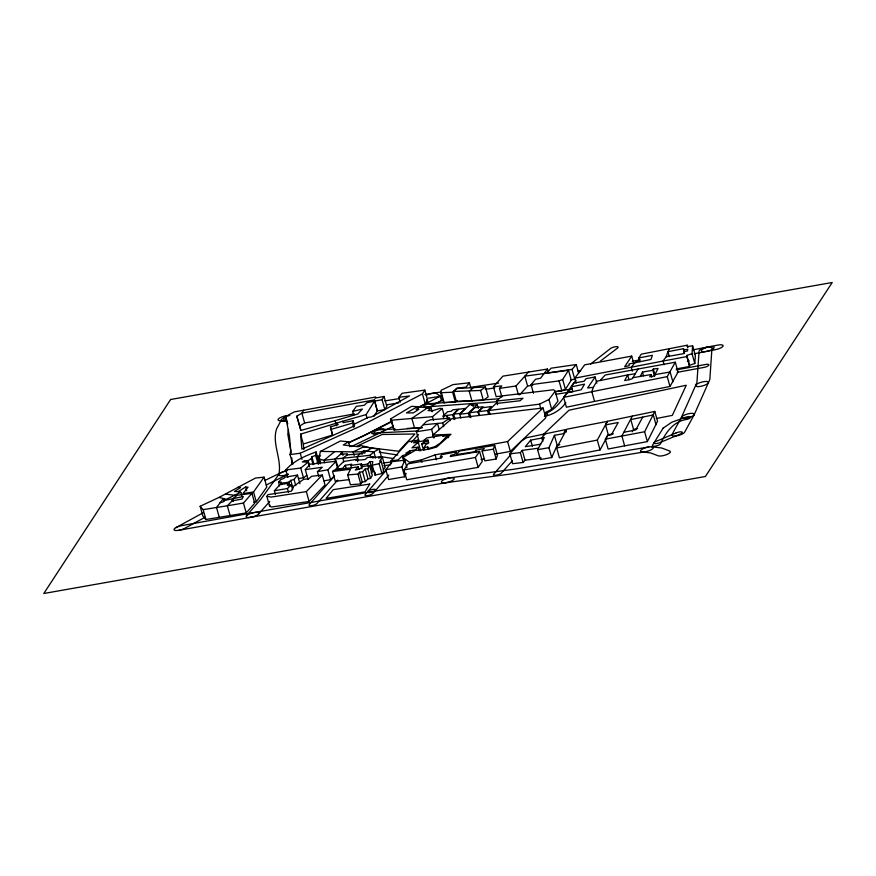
<?xml version="1.0" encoding="UTF-8"?>
<svg xmlns="http://www.w3.org/2000/svg" width="876" height="876" viewBox="0 0 876 876"><rect width="100%" height="100%" fill="white"/><g stroke="black" fill="none" stroke-linecap="round" stroke-linejoin="round"><path stroke-width="1.31" d="M266.851 496.374L268.001 494.622L291.369 491.162L293.756 486.114L303.753 479.281L308.812 478.745L311.725 476.281L322.269 475.044L325.018 484.899L309.097 501.466L271.571 507.007L269.611 506.229L266.851 496.374L271.286 497.075L306.348 491.611L322.269 475.044M269.611 506.229L270.016 505.113M291.85 464.608L291.85 457.984M278.798 474.759C282.214 459.254 271.648 443.913 276.608 428.868L281.47 419.648M337.457 467.62L335.048 458.991L342.812 458.225L347.279 454.863L347.312 453.724L340.381 454.458L335.048 458.991L323.967 460.349L318.875 458.849L320.386 451.414L340.403 440.989L348.451 441.789L349.831 446.716M684.463 353.466L683.466 348.692L667.972 351.681L666.187 356.751L663.033 361.043L574.787 378.18L576.167 383.108M639.819 361.668L638.79 357.966L641.265 354.167L687.211 345.221L687.134 346.611L692.62 345.812L695.369 355.667L694.799 363.507L689.478 365.325L689.5 366.464L676.327 368.927M694.799 363.507L692.04 353.652L692.62 345.812M353.915 426.667L353.116 420.677L343.14 422.659L342.428 421.312L300.577 434.146L301.881 449.136L354.419 425.856L353.083 424.772L368.15 417.392L371.588 416.888L409.508 395.974L398.799 397.332L400.179 402.259M318.076 463.962L315.667 455.334L316.094 451.95C305.155 455.827 293.372 461.072 285.751 469.941L287.81 477.321M318.557 464.061L318.842 461.805L316.094 451.95M288.434 429.448L287.799 434.189L291.215 453.078M383.097 470.094L385.166 467.28L382.418 457.436L379.647 461.17L381.093 461.181L383.841 471.025L381.914 473.522L375.005 475.088L372.245 465.233L372.782 461.586L369.913 461.586L367.646 464.028L360.989 465.134L362.029 468.824M375.005 475.088L375.355 472.657M457.13 400.474L455.4 402.073L443.475 402.555L440.727 392.7L441.132 390.28L453.023 384.608L469.405 382.801L470.784 387.729M292.792 464.422L290.044 454.567L290.777 450.68L289.474 436.478L285.685 416.538L294.281 411.906L375.662 397.025L374.983 398.12L384.071 396.467L386.82 406.322L384.838 409.541L377.315 410.921L373.8 416.56M200.144 506.284L203.155 509.646L227.344 505.77L232.107 500.875L232.644 498.816L237.243 495.258L251.959 493.363L254.719 503.218L246.211 512.909L205.904 519.501L202.893 516.139L200.144 506.284L219 497.426L255.518 478.033L264.07 477.168L266.819 487.023L256.285 501.817L253.646 502.233M313.115 464.729L311.396 458.564L311.867 456.823L315.667 455.334M279.597 485.939L278.557 482.238L281.108 482.194L280.758 483.289L288.861 482.194L290.733 480.398L294.051 479.424L297.511 475.088L299.92 483.716M496.166 459.013L493.418 449.158L494.677 445.358L459.692 450.965L456.286 454.6L474.869 451.72L475.81 450.22L484.34 448.523L482.085 450.965L484.844 460.82L496.166 459.013L497.437 455.213L494.677 445.358M654.602 376.472L652.883 370.307L653.31 369.026L658.062 368.467L654.909 374.621L652.916 376.384L649.696 376.822L651.043 374.545L632.932 377.709L631.935 378.958L624.676 380.589L627.643 374.928L635.264 373.756M593.37 387.323L591.793 391.539L594.541 401.394L669.987 386.48L678.057 372.059L675.297 362.204L605.152 375.027L600.148 380.545L596.852 381.213L593.37 387.323L587.599 387.991L595.132 376.954L596.852 383.119M317.67 462.769L319.488 458.126M275.403 494.436L274.374 490.735L279.981 484.592L287.996 483.366L287.284 485.184L291.336 484.811L292.715 489.739M404.679 476.763L401.92 466.908L404.821 460.185L392.109 461.674L385.845 469.678L388.605 479.533L404.679 476.763L406.125 473.401M632.297 416.1L621.894 435.996L624.643 445.851L647.375 441.603L657.548 421.29L654.799 411.435L607.418 421.279L605.546 424.915L608.305 434.77L613.375 433.795M654.799 411.435L644.616 431.748L647.375 441.603M540.645 444.209L525.315 446.683L530.659 440.146L544.335 437.54L537.612 449.673L540.361 459.528L551.716 457.546L548.956 447.691L554.42 435.306L563.52 433.686L565.622 429.601L526.454 437.737L521.483 441.011L509.821 453.834L512.57 463.689L523.103 462.462L525.02 460.228L541.182 458.049M551.716 457.546L557.169 445.161L554.42 435.306M360.989 465.134L361.547 463.908L350.871 465.43L351.561 467.894M681.517 417.173L696.924 382.56L699.07 351.134A6.69 1.96 -15.6 0 1 705.618 347.476A6.69 1.96 -15.6 0 1 711.991 347.914L709.823 379.538L694.263 414.611A6.69 1.96 -15.6 0 1 683.784 418.498A6.69 1.96 -15.6 0 1 685.623 414.578A6.69 1.96 -15.6 0 1 694.263 414.611M358.941 469.361L358.251 466.897L355.338 470.007L359.806 469.054L362.39 466.656L369.562 465.474L372.311 475.329L370.548 478.449L367.997 478.876L365.347 481.592L362.248 482.03L360.737 483.935L350.422 484.756L347.673 474.901L350.477 469.262L332.562 471.474L335.311 481.329L349.393 479.588M640.279 376.428L642.458 372.081L652.883 370.307M669.308 349.042L667.972 351.681L669.341 356.609M675.297 362.204L667.238 376.625L563.64 397.354L566.4 407.209L594.541 401.394M556.665 447.954L566.739 429.218L607.375 421.356L597.301 440.091L600.06 449.935L559.425 457.809L556.665 447.954L597.301 440.091M600.06 449.935L608.207 434.792M632.308 431.737L633.545 429.437L630.797 419.582L653.299 414.917L656.058 424.772M642.732 417.107L635.735 429.963L623.986 432.229M681.55 417.107L671.925 434.693A6.69 1.96 -15.6 0 0 676.995 435.788A6.69 1.96 -15.6 0 0 684.594 432.262L694.23 414.676M624.643 445.851L608.108 449.016L605.349 439.161L607.375 435.525L611.404 434.759L618.237 422.484L605.546 424.915M370.548 478.449L367.8 468.594L369.562 465.474M424.794 450.023L424.104 447.559L425.769 444.69L428.78 442.917L421.761 443.902L423.48 450.067M456.035 451.961L454.524 454.535L450.932 455.202L450.275 456.495L479.577 451.414L482.326 461.258L478.165 467.346L406.738 479.752L403.978 469.897L408.15 463.798L441.526 458.006L442.325 456.505L440.256 456.889L441.57 454.666L456.035 451.961L456.725 454.425M340.381 454.458L341.99 451.72L343.02 455.421M632.932 377.709L638.067 369.015M572.882 391.725L571.502 386.798L573.725 383.097L584.106 381.279L586.033 378.662L595.132 376.954M384.838 409.541L382.078 399.686L384.071 396.467M303.72 410.187L301.881 413.154L296.844 416.199L300.698 429.941M342.428 421.312L366.124 414.6L374.567 401.066L374.523 399.861L301.881 413.154L304.629 422.998L299.592 426.043M290.044 454.567L300.227 453.231L360.156 426.273L422.44 393.926L424.838 390.094L402.117 393.28L398.799 397.332M418.005 407.515L425.199 403.781L427.587 399.949L424.838 390.094M533.462 393.28L531.064 384.652L559.063 380.885L562.666 379.472L568.513 370.263L524.833 376.165L527.593 386.02L519.621 394.879M555.154 391.638L561.823 390.74L565.425 389.327L571.272 380.118L568.513 370.263M633.786 363.496L631.727 356.105L624.687 366.694L629.154 365.719L628.979 363.978L650.999 359.445L652.357 355.295L638.79 357.966M350.871 465.43L351.703 464.192L345.308 465.287L342.625 468.321L335.596 469.317L343.699 461.488L357.047 459.265L357.736 461.729M279.006 474.223L260.884 499.221L246.517 515.69M403.978 469.897L475.416 457.491L479.577 451.414M237.845 487.352L240.582 487.56L234.472 491.436L238.097 491.666L245.641 487.023L248.061 487.176L242.959 493.615L253.536 491.962L264.07 477.168M241.853 495.936L240.812 492.246L226.369 499.265L223.785 498.619L222.559 499.561L216.525 507.5L219.274 517.355M353.718 415.125L352.689 411.435L356.357 406.344L364.296 405.292L367.011 402.642L382.078 399.686M634.958 362.467L631.257 367.493L632.286 371.194M574.787 378.18L584.708 364.832L631.727 356.105M367.832 491.578L386.327 470.182M375.684 490.308L388.78 475.022M548.19 371.501L547.5 369.037L540.558 378.246L535.575 379.231L531.064 384.652M489.958 414.206L488.917 410.515L539.528 404.175L548.945 399.5L555.187 391.254L553.665 389.743L502.266 395.875L496.484 401.055L497.513 404.745M544.642 412.859L551.694 409.355L557.935 401.109L555.187 391.254M575.992 380.337C566.115 391.714 559.742 408.829 544.664 413.702M372.245 465.233L379.166 463.667L381.093 461.181M469.405 382.801L466.021 387.159L456.965 388.145L452.64 392.229L440.727 392.7M347.673 474.901L357.988 474.091L359.488 472.175L362.598 471.737L365.237 469.021L367.8 468.594M565.852 402.599C560.936 409.837 552.975 414.72 544.423 416.33M269.753 501.466L258.529 514.135M278.557 482.238L280.868 479.479L284.065 478.318L284.7 477.223L297.511 475.088M488.917 410.515L495.871 403.551L520.037 400.748L523.016 398.241L496.484 401.055M563.64 397.354L567.593 392.689L581.259 389.765L584.544 384.148L571.502 386.798M509.821 453.834L520.355 452.607L522.26 450.373L538.422 448.194M510.839 454.71L493.725 474.102A4.238 1.237 -15.6 0 0 496.134 475.142A4.238 1.237 -15.6 0 0 501.4 473.062L512.361 460.765M308.078 479.468L305.33 469.624L310.027 464.214L336.198 461.236L337.917 467.39M576.255 364.536L551.07 368.205L546.843 373.056L572.017 369.387L576.255 364.536L578.653 373.165M230.092 515.625L227.344 505.77L243.462 503.054L251.959 493.363M367.898 491.491L365.161 494.601A4.238 1.237 -15.6 0 0 367.646 495.597A4.238 1.237 -15.6 0 0 372.869 493.495L375.618 490.385M544.927 434.2L541.784 437.77L542.813 441.46M334.522 476.073L309.239 504.631A4.238 1.237 -15.6 0 0 311.714 505.638A4.238 1.237 -15.6 0 0 316.937 503.536L337.72 480.081M502.134 395.996L496.177 396.642L493.429 386.787L502.879 376.154L547.5 369.037M381.673 457.688L379.264 449.07L371.72 448.183L362.522 453.33L359.773 453.888L357.233 456.725L342.812 458.225L343.841 461.926M424.214 440.792L419.155 441.603L416.407 431.748L426.448 421.422L430.718 419.779L449.651 418.148L450.341 420.611M411.435 442.38L418.498 434.485M417.348 443.289L419.122 441.318M501.893 397.014L499.484 388.397L515.986 386.009L528.797 371.752M391.506 463.557L390.827 461.094L408.369 441.679L417.644 440.212L420.688 450.899M499.484 388.397L501.762 385.889L493.429 386.787M371.15 473.062L372.661 471.43L374.578 471.441M448.578 437.65L447.888 435.186L440.387 443.059L434.945 446.65L428.539 448.512L427.74 447.023L424.104 447.559M318.787 476.577L317.419 471.649L327.865 469.81L336.198 461.236M324.087 480.815L330.613 479.665L334.314 475.854M357.047 459.265L355.886 460.458L365.237 459.495L367.515 457.491L373.581 456.735L372.399 457.863L380.118 456.648L378.454 457.918L382.418 457.436M478.515 411.687L482.413 407.723L491.447 406.584L487.56 410.548L478.515 411.687L479.544 415.388M416.407 431.748L431.583 429.339L437.507 423.447L439.226 429.601M443.103 416.089L452.651 414.633L458.268 409.18L452.782 409.826L451.271 411.293L447.592 411.731L443.103 416.089L443.793 418.553M419.122 450.866L418.093 447.176L415.366 449.771L409.639 450.954L405.807 453.22L409.201 452.761L407.581 454.096L402.631 455.575L398.241 459.823L390.827 461.094M469.503 412.695L477.924 411.72L483.092 406.738L474.683 407.712L469.503 412.695L470.872 417.622M460.776 417.94L459.736 414.238L469.93 404.449L472.482 404.154L473.171 406.617M472.482 404.154L471.233 405.358L477.267 404.657L478.296 408.358M477.267 404.657L468.342 413.242L459.736 414.238M453.659 414.162L458.849 409.191L465.55 408.413L460.371 413.384L453.659 414.162L455.038 419.089M274.374 490.735L287.416 488.534L291.336 484.811M433.554 437.518L432.864 435.054L450.987 434.288L436.642 447.034L428.517 449.279L415.246 450.406L402.894 457.535L409.475 462.276L421.279 459.933L435.12 454.841L507.609 441.559L543.054 407.986L545.803 417.841L510.358 451.414L495.597 454.118M542.835 435L569.05 410.187L686.269 385.243L672.341 415.366L656.343 418.509M453.582 391.473L456.757 388.506L485.435 386.995L488.184 396.85L483.333 400.31L456.33 401.328L453.582 391.473L480.585 390.455L485.435 386.995M358.262 460.426L357.233 456.725L370.22 455.224L373.844 451.896L379.264 449.07M590.544 364.077L610.539 348.506A4.238 1.237 -15.6 0 1 616.167 346.655A4.238 1.237 -15.6 0 1 617.525 348.079L600.323 361.131M317.419 471.649L322.28 467.247L305.33 469.624M421.761 443.902L424.039 441.909L428.09 441.165L427.904 440.091L423.612 440.529L424.302 442.993M473.741 387.378L469.229 391.298L471.989 401.142M444.329 415.903L442.27 408.512L432.47 416.691L391.397 420.217L390.51 418.98L411.512 406.355L417.491 406.672L418.18 409.136M432.864 435.054L451.753 418.695L543.054 407.986M334.665 451.622L323.967 460.349L324.657 462.813M332.562 471.474L334.369 470.007L358.251 466.897M432.175 411.797L431.145 408.106L428.057 410.592L432.503 410.778L439.96 408.369L442.27 408.512M423.612 440.529L426.897 437.912L445.304 434.781L442.709 436.358L447.888 435.186M285.751 469.941L300.742 468.036L308.243 462.123L309.622 467.05M298.497 478.515L303.49 477.891L306.709 475.35M417.491 406.672L406.497 412.914L413.363 412.881L418.837 409.344L416.067 409.464L419.243 407.099L427.893 407.57L411.829 418.323L414.589 428.178L422.32 427.565M423.436 424.783L442.676 422.955L449.651 418.148M417.644 440.212L413.538 442.862L418.279 442.281L411.95 447.811L418.093 447.176M308.243 462.123L302.351 461.926L304.574 460.634L308.045 460.677L311.396 458.564M348.451 441.789L343.293 444.997L358.043 446.716L360.584 445.479L371.72 448.183M175.988 527.593L203.298 512.679M204.94 517.322L184.814 528.305A6.69 1.96 -15.6 0 1 174.16 530.057A6.69 1.96 -15.6 0 1 181.901 525.6L253.744 512.613M441.734 395.35L417.721 408.03M391.725 421.706L374.129 430.696M392.963 426.426L381.848 431.977M427.488 408.26L443.453 399.719M391.66 421.203L362.916 436.128L348.232 442.73M264.716 480.53L282.247 472.109M266.118 485.074L288.281 474.157M364.35 446.475L353.159 451.885L320.386 451.414M348.56 442.928L374.227 430.653M351.396 446.552L381.761 432.021M316.433 457.031L320.101 455.389M317.66 457.502L320.036 456.462M317.145 462.44L320.78 460.842M354.189 455.575L353.159 451.885L361.449 451.852L364.131 450.779L373.844 451.896L375.563 458.06M282.62 471.967L286.255 470.532M689.5 366.464L686.729 355.47L692.04 353.652M332.606 435.602L330.438 426.93L338.213 424.499L335.99 423.327L334.928 420.721L300.906 430.466L296.844 416.199M303.808 449.454L303.326 444.001L332.409 435.109M334.928 420.721L357.802 413.987L362.379 409.037L352.689 411.435M330.887 429.437L352.875 422.977M219.964 502.714L222.942 502.079L223.873 500.579L243.32 496.528L242.006 499.057L232.107 500.875M687.452 361.372L689.335 360.978M633.545 429.437L637.52 428.616M708.75 346.874L717.926 345.078A6.69 1.96 -15.6 0 1 722.996 346.173A6.69 1.96 -15.6 0 1 715.385 349.688L706.735 351.375M600.148 380.545L627.643 374.928L629.023 379.855M481.001 459.582L484.647 458.86M251.302 517.212L178.901 530.298M605.349 439.161L644.616 431.748M632.319 361.284L640.236 359.795M692.686 349.907L709.231 346.776M694.186 353.762L706.231 351.473M686.74 356.609L663.033 361.043L664.063 364.734M676.261 369.88L705.727 364.46A4.238 1.237 -15.6 0 1 708.826 365.204A4.238 1.237 -15.6 0 1 703.943 367.416L677.159 372.333M304.629 422.998L354.408 413.899M449.235 477.946L254.434 512.493M446.322 482.621L250.613 517.333M557.169 445.161L559.775 444.701M666.187 356.751L683.532 353.685L684.703 351.517L687.529 350.926L687.748 349.349L683.433 349.765M537.612 449.673L548.956 447.691M654.909 374.621L670.14 371.993L672.888 381.837M385.845 469.678L401.92 466.908M572.116 388.988L554.508 391.802M555.91 394.32L571.141 391.813M384.838 400.912L399.664 398.525M386.513 404.865L398.635 402.916M482.085 450.965L493.418 449.158M648.766 446.979L514.3 469.197L450.067 477.814M424.926 394.496L440.967 391.999M442.03 396.072L428.517 398.175M470.478 387.422L498.63 383.064M485.326 389.36L494.699 387.915M578.007 371.139L580.7 370.745M570.802 379.823L574.776 379.242L572.017 369.387M445.479 482.764L510.511 474.025L645.032 451.797A6.69 1.96 -15.6 0 0 653.354 447.669A6.69 1.96 -15.6 0 0 644.517 448.107A6.69 1.96 -15.6 0 0 641.998 451.95L650.539 452.892L658.106 455.772A6.69 1.96 -15.6 0 0 666.68 454.578A6.69 1.96 -15.6 0 0 669.833 451.096L661.654 447.986L651.788 446.826M527.593 386.02L532.707 385.341M383.075 463.021L391.123 461.991M383.995 465.66L390.729 464.806M497.327 401.712L425.944 406.924A4.238 1.237 -15.6 0 1 424.477 405.544A4.238 1.237 -15.6 0 1 430.072 403.672L498.061 398.854M390.51 418.98L394.145 430.072L414.589 428.178M347.279 454.863L359.773 453.888M395.142 428.988L380.239 429.7A4.238 1.237 -15.6 0 0 374.578 431.496A4.238 1.237 -15.6 0 0 375.749 432.974L417.743 430.97M407.34 428.408L422.243 427.696M426.185 408.26L431.145 408.106M359.718 446.453L357.036 446.125L382.1 434.507L414.895 433.981L398.646 451.239L363.748 446.946M225.504 494.097L235.337 495.4M379.242 452.169L397.759 455.038M380.666 456.604L393.904 458.652M238.097 491.666L240.812 492.246M219 497.426L223.785 498.619L224.475 501.083M426.787 399.544L428.408 403.212A6.69 1.96 -15.6 0 0 435.208 403.398A6.69 1.96 -15.6 0 0 441.318 399.719L440.015 395.985L436.544 393.543A6.69 1.96 -15.6 0 0 426.141 395.339M687.211 345.221L687.901 347.684M686.729 355.47L689.478 365.325M683.466 348.692L684.495 352.382M667.238 376.625L669.987 386.48M653.31 369.026L655.029 375.191M651.043 374.545L651.733 377.009M642.458 372.081L643.488 375.771M562.666 379.472L565.425 389.327M559.063 380.885L561.823 390.74M565.622 429.601L566.312 432.065M548.945 399.5L551.694 409.355M539.528 404.175L540.908 409.092M515.986 386.009L518.395 394.638M530.659 440.146L532.378 446.3M522.26 450.373L525.02 460.228M520.355 452.607L523.103 462.462M507.609 441.559L510.358 451.414M487.56 410.548L488.589 414.238M480.585 390.455L483.333 400.31M477.924 411.72L478.953 415.41M468.342 413.242L469.372 416.932M475.81 450.22L476.5 452.684M475.416 457.491L478.165 467.346M452.64 392.229L455.4 402.073M452.651 414.633L454.031 419.56M441.449 393.017L444.198 402.872M447.143 415.29L448.173 418.98M446.749 415.662L447.789 419.352M442.676 422.955L443.716 426.656M432.47 416.691L433.5 420.381M422.44 393.926L425.199 403.781M431.583 429.339L433.981 437.956M435.12 454.841L436.489 459.769M427.904 440.091L428.583 442.555M427.74 447.023L428.43 449.487M421.279 459.933L421.969 462.397M409.639 450.954L410.318 453.418M404.821 460.185L406.88 467.565M402.631 455.575L404.351 461.729M402.894 457.535L403.924 461.225M391.397 420.217L394.145 430.072M374.523 399.861L377.315 410.921L374.567 401.066M366.124 414.6L367.164 418.29M379.166 463.667L381.914 473.522M370.22 455.224L370.898 457.688M369.913 461.586L372.661 471.43M364.131 450.779L364.821 453.242M367.646 464.028L368.336 466.492M353.116 420.677L354.495 425.605M361.449 451.852L362.138 454.315M353.083 424.772L353.773 427.236M365.237 469.021L367.997 478.876M361.547 463.908L362.226 466.371M362.598 471.737L365.347 481.592M359.488 472.175L362.248 482.03M357.988 474.091L360.737 483.935M335.99 423.327L336.669 425.791M345.308 465.287L346.338 468.988M330.438 426.93L332.508 434.321M327.865 469.81L330.613 479.665M318.875 458.849L320.255 463.776M311.867 456.823L313.936 464.214M308.045 460.677L309.075 464.368M300.577 434.146L303.326 444.001M300.227 453.231L301.946 459.396M300.742 468.036L303.49 477.891M285.685 416.538L287.744 423.929M306.348 491.611L309.097 501.466M294.051 479.424L295.77 485.589M290.733 480.398L292.792 487.779M288.861 482.194L289.89 485.884M287.996 483.366L288.686 485.83M287.416 488.534L288.445 492.235M281.108 482.194L281.798 484.658M253.536 491.962L256.285 501.817M245.641 487.023L246.682 490.724M243.462 503.054L246.211 512.909M232.644 498.816L233.334 501.28M203.155 509.646L205.904 519.501M634.903 362.883A4.238 1.237 -15.6 0 1 639.699 360.649M572.74 391.441A4.238 1.237 -15.6 0 1 568.206 391.506A4.238 1.237 -15.6 0 1 571.557 389.207M287.908 474.31A6.69 1.96 -15.6 0 1 278.82 474.901A6.69 1.96 -15.6 0 1 287.175 470.719M544.839 413.724A4.238 1.237 -15.6 0 1 547.555 414.184A4.238 1.237 -15.6 0 1 545.222 415.99M285.915 420.83A6.69 1.96 -15.6 0 1 281.36 419.954A6.69 1.96 -15.6 0 1 286.507 416.768M286.715 416.144A4.238 1.237 -15.6 0 0 283.977 417.972L283.736 419.385A4.238 1.237 -15.6 0 0 286.047 420.02M288.303 415.673A4.238 1.237 -15.6 0 1 289.846 415.41M289.168 415.563A6.69 1.96 -15.6 0 0 280.035 417.786A6.69 1.96 -15.6 0 0 279.74 420.721A19.677 5.749 -15.6 0 0 285.149 420.94M369.694 484.056L365.062 491.841L326.113 498.378L333.274 489.651L369.694 484.056M663.099 428.178L652.456 445.358A4.238 1.237 -15.6 0 0 655.522 446.114A4.238 1.237 -15.6 0 0 660.427 443.913C665.771 432.284 673.688 420.995 687.332 419.297A4.238 1.237 -15.6 0 0 690.649 416.976A4.238 1.237 -15.6 0 0 685.908 417.14L671.859 422.177L663.099 428.178M170.612 399.5L43.8 593.501L705.388 476.5L832.2 282.499L170.612 399.5M675.911 433.029L657.033 440.989A4.238 1.237 -15.6 0 0 654.153 443.289A4.238 1.237 -15.6 0 0 659.168 442.917L680.608 433.927A4.238 1.237 -15.6 0 0 681.605 431.89A4.238 1.237 -15.6 0 0 675.911 433.029M443.365 482.884A6.69 1.96 -15.6 0 0 454.075 479.139A6.69 1.96 -15.6 0 0 445.884 478.833A6.69 1.96 -15.6 0 0 443.365 482.884M248.291 517.519A6.69 1.96 -15.6 0 0 258.869 513.686A6.69 1.96 -15.6 0 0 250.405 513.544A6.69 1.96 -15.6 0 0 248.291 517.519M697.986 386.623A6.69 1.96 -15.6 0 0 708.443 382.713A6.69 1.96 -15.6 0 0 699.749 382.713A6.69 1.96 -15.6 0 0 697.986 386.623M373.899 433.938A6.69 1.96 -15.6 0 0 384.367 430.05A6.69 1.96 -15.6 0 0 375.716 430.017A6.69 1.96 -15.6 0 0 373.899 433.938M369.891 492.553A4.238 1.237 -15.6 0 0 375.848 489.837A4.238 1.237 -15.6 0 0 369.53 490.429A4.238 1.237 -15.6 0 0 369.891 492.553M703.297 351.725A6.69 1.96 -15.6 0 0 714.017 348.002A6.69 1.96 -15.6 0 0 705.881 347.662A6.69 1.96 -15.6 0 0 703.297 351.725"/></g></svg>
